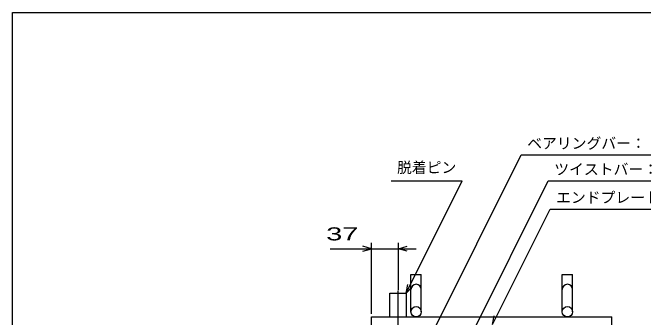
# Model space of a CAD drawing. Units: millimetres, scale not verified. Extents: x -1456 to 1389, y -1026 to 839.
# Drawn here: x -1379 to -529, y 428 to 839 of the extents above; entities that cross this region are included whole.
import ezdxf
from ezdxf.enums import TextEntityAlignment as Align

# ---------------------------------------------------------------- set-up
doc = ezdxf.new("R2010")
doc.units = ezdxf.units.MM
doc.header["$LTSCALE"] = 8
doc.linetypes.add('LONG_DASHED_DOTTED', pattern=[15.25, 12, -1.5, 0.25, -1.5])
for name, color, linetype, lineweight in [('0_2', 150, 'Continuous', 25), ('19', 6, 'Continuous', 25), ('22', 4, 'Continuous', 25)]:
    doc.layers.add(name, color=color, linetype=linetype, lineweight=lineweight)
doc.styles.add('ベクトル', font='')
doc.styles.get('ベクトル').set_extended_font_data('ベクトル')

msp = doc.modelspace()

# ---------------------------------------------------------------- linework, layer by layer
at = {"layer": '0_2'}
for p, q in [((-1379.2, -921.2), (-1379.2, 838.8)), ((-1379.2, 838.8), (1388.8, 838.8))]:
    msp.add_line(p, q, dxfattribs=at)
at = {"layer": '19'}
for p, q in [((-842, 435.5), (-842, 485.5)), ((-842, 485.5), (-828, 485.5)), ((-828, 435.5), (-828, 485.5)), ((-638, 435.5), (-638, 485.5)), ((-638, 485.5), (-624, 485.5)), ((-624, 435.5), (-624, 485.5)), ((-870.5, 428.5), (-870.5, 460.5)), ((-870.5, 460.5), (-848.5, 460.5)), ((-848.5, 460.5), (-848.5, 428.5)), ((-895, 428.5), (-571, 428.5)), ((-895, -191.5), (-895, 428.5)), ((-571, -191.5), (-571, 428.5))]:
    msp.add_line(p, q, dxfattribs=at)
at = {"layer": '19', "linetype": 'LONG_DASHED_DOTTED'}
msp.add_line((-859.5, 463.5), (-859.5, 395.5), dxfattribs=at)
at = {"layer": '19'}
for centre in [(-835, 435.5), (-631, 435.5)]:
    msp.add_circle(centre, 7, dxfattribs=at)
for centre in [(-835, 465.5), (-631, 465.5)]:
    msp.add_arc(centre, 7, 0, 180, dxfattribs=at)
at = {"layer": '22'}
for p, q in [((-856, 321.5), (-693.25, 647)), ((-693.25, 647), (-325.25, 647)), ((-868.75, 612), (-772.75, 612)), ((-848.5, 460.5), (-772.75, 612)), ((-777, 371.5), (-656.75, 612)), ((-656.75, 612), (-304.75, 612)), ((-732, 418.5), (-654.25, 574)), ((-654.25, 574), (-318.25, 574)), ((-895, 432.5), (-895, 528.5)), ((-859, 464.5), (-859, 528.5)), ((-951, 520.5), (-895, 520.5)), ((-895, 520.5), (-907, 523.7)), ((-907, 517.3), (-895, 520.5)), ((-895, 520.5), (-859, 520.5)), ((-859, 520.5), (-847, 523.7)), ((-847, 517.3), (-859, 520.5)), ((-859, 520.5), (-835, 520.5)), ((-848.5, 460.5), (-846.1, 472.18)), ((-848.5, 460.5), (-840.5, 469.3)), ((-732, 418.5), (-729.6, 430.18))]:
    msp.add_line(p, q, dxfattribs=at)

# ---------------------------------------------------------------- texts
at = {"layer": '22', "color": 2, "style": 'ベクトル'}
for s, p in [('ベアリングバー：', (-685.25, 662.6)), ('脱着ピン', (-860.75, 630)), ('ツイストバー：', (-648.75, 627.6)), ('エンドプレート：', (-646.25, 589.6))]:
    msp.add_text(s, height=14.66, dxfattribs=at).set_placement(p, align=Align.MIDDLE_LEFT)
at = {"layer": '22', "color": 2, "style": 'ベクトル', "width": 1.65}
msp.add_text(' 37 ', height=17.6, dxfattribs=at).set_placement((-967, 540.5), align=Align.MIDDLE_LEFT)

doc.saveas('drawing.dxf')
